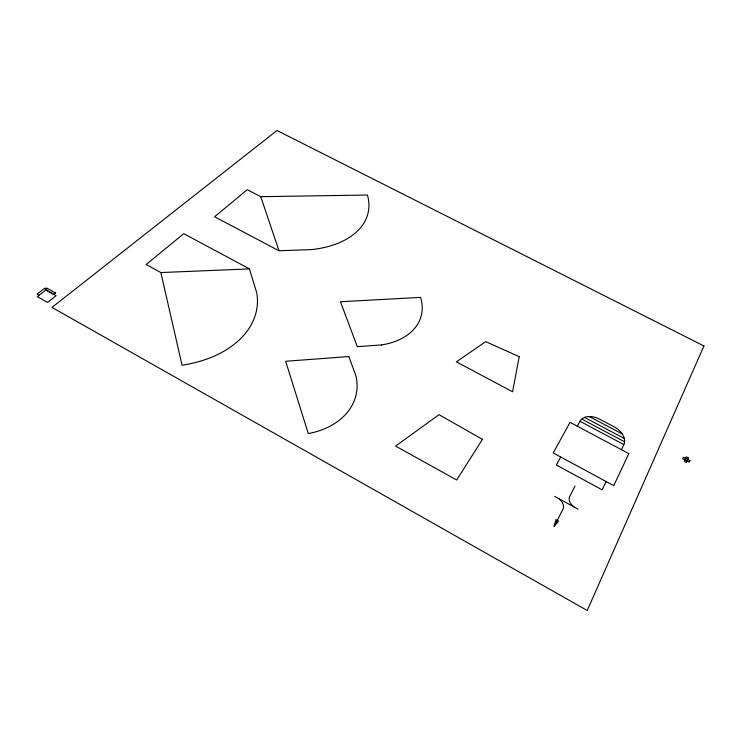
<?xml version="1.0" encoding="UTF-8"?>
<svg xmlns="http://www.w3.org/2000/svg" width="741" height="741" viewBox="0 0 741 741"><rect width="100%" height="100%" fill="white"/><g stroke="black" fill="none" stroke-linecap="round" stroke-linejoin="round"><path stroke-width="1.11" d="M554.194 526.332L555.945 519.589L558.584 521.043L554.194 526.332L563.29 508.502A10.365 7.605 30.3 0 0 558.844 498.767M687.213 461.069L687.824 459.559M684.851 459.828L685.471 458.309M606.11 481.52L602.127 489.82L556.371 465.033L560.705 457.012M621.403 449.676L623.848 444.572A16.598 11.226 29.2 0 0 614.122 426.825L599.645 419.174A16.506 11.198 28.4 0 0 579.999 421.286L577.332 426.223M575.025 486.068L569.366 497.183A10.309 7.429 31 0 0 573.867 506.872M348.928 356.56L285.665 361.284L308.293 433.578A76.036 55.39 11.5 0 0 355.902 375.826L348.863 356.551M160.853 272.549L249.495 268.909L183.759 233.693L146.153 264.518L160.853 272.549L182.054 365.193A105.778 70.914 5.4 0 0 256.812 293.038L249.411 268.89M278.977 250.745L311.6 249.597A90.328 54.593 11.8 0 0 367.425 195.031L260.749 196.689L247.262 189.687L214.631 216.752L279.024 250.791L260.749 196.689M684.971 459.92L687.064 461.032M589.308 416.544L622.264 433.976M584.538 417.405L624.311 438.477M581.778 419.082L624.598 441.793M579.999 421.286L623.848 444.572M554.564 496.294L577.98 509.123M45.942 290.037L56.112 295.761L47.526 302.448L37.291 296.65L46.915 289.259L44.886 288.119L37.05 294.094L39.088 295.242M519.228 356.671L512.587 391.767L456.354 361.849L485.698 341.647L519.228 356.671M689.917 460.661L689.306 462.18L682.757 458.716L683.378 457.216L689.917 460.661M688.315 457.947L686.453 462.551L684.351 461.439L686.231 456.845L688.315 457.947M703.95 345.973L587.233 610.491L51.99 307.413L277.004 130.509L703.95 345.973M628.822 453.622L613.761 485.651L553.212 452.973L570.051 422.351L628.822 453.622M482.456 439.32L456.678 480.001L395.611 446.091L438.978 414.673L482.456 439.32M55.64 293.038L53.936 294.353L45.044 289.351L46.757 288.036L55.64 293.038M381.374 344.945L357.292 346.658L340.462 301.735L420.582 297.373A68.783 45.877 15.1 0 1 381.374 344.945"/></g></svg>
